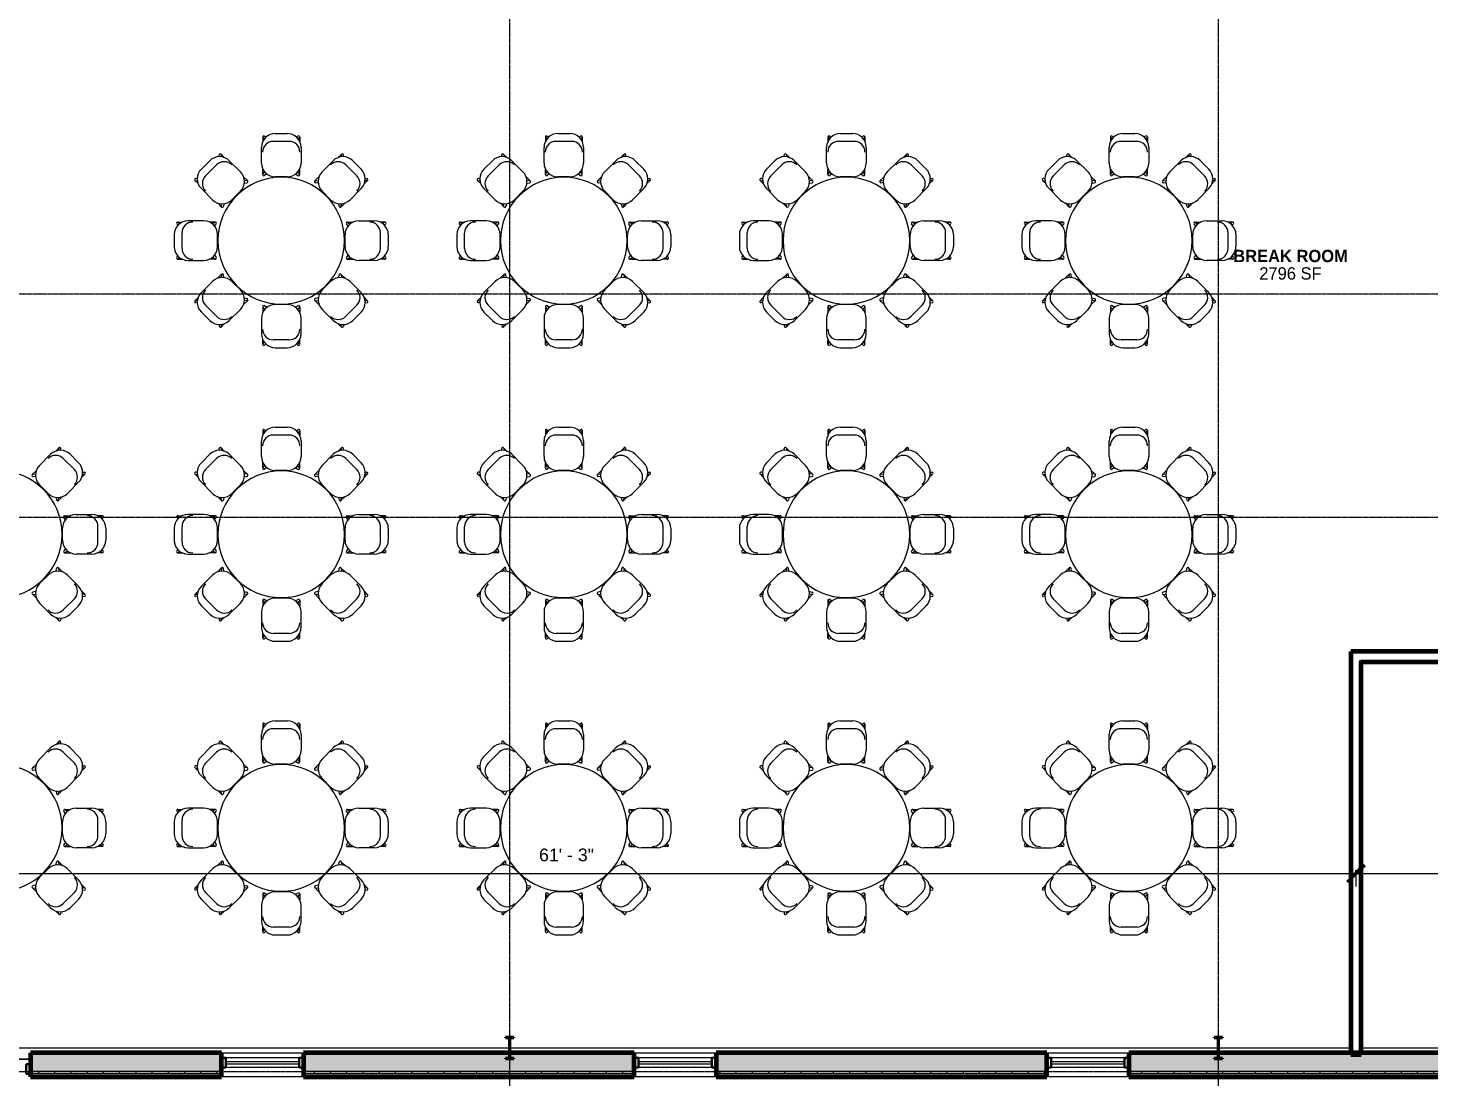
# Model space of a CAD drawing. Header units: inches. Extents: x 30 to 2293, y -1876 to -115.
# Drawn here: x 486 to 1138, y -1539 to -1051 of the extents above; entities that cross this region are included whole.
import ezdxf

# ---------------------------------------------------------------- set-up
doc = ezdxf.new("R2010")
doc.units = ezdxf.units.IN
doc.header["$MEASUREMENT"] = 0
doc.linetypes.add('Grid Line 1_2_', pattern=[0.875, 0.5, -0.125, 0.125, -0.125])
for name, color, linetype, lineweight in [('A-ANNO-DIMS', 211, 'Continuous', 9), ('A-ANNO-DIMS-64', 211, 'Continuous', 9), ('A-AREA-IDEN', 2, 'Continuous', 9), ('A-GLAZ-CURT', 52, 'Continuous', 9), ('A-GLAZ-CWMG', 51, 'Continuous', 9), ('A-WALL', 113, 'Continuous', 18), ('A-WALL-PATT', 111, 'Continuous', 60), ('C-TOPO', 7, 'Continuous', 9), ('I-FURN', 30, 'Continuous', 9), ('I-FURN-PNLS', 30, 'Continuous', 9), ('I-WALL', 2, 'Continuous', 18), ('L-SITE-WALL', 31, 'Continuous', 18), ('S-COLS', 52, 'Continuous', 9), ('S-GRID', 1, 'Continuous', 9)]:
    doc.layers.add(name, color=color, linetype=linetype, lineweight=lineweight)
doc.styles.add('Arial', font='arial.ttf', dxfattribs={"height": 5.901198})
doc.styles.add('Century Gothic', font='GOTHIC.TTF', dxfattribs={"height": 5.748447})
doc.styles.add('Century Gothic_B', font='GOTHICB.TTF', dxfattribs={"height": 5.744479})
doc.dimstyles.new('Linear_-_3_32__Arial', dxfattribs={"dimscale": 12, "dimtxt": 6, "dimasz": 0.666667, "dimexe": 0.5, "dimexo": 0.333333, "dimgap": 0.333333, "dimtad": 1, "dimdec": 0, "dimzin": 1, "dimdsep": 46, "dimlunit": 4, "dimtxsty": 'Arial', "dimblk1": 'OBLIQUE', "dimblk2": 'OBLIQUE', "dimsah": 1, "dimcen": 0.09, "dimdle": 0.5, "dimazin": 0, "dimtfac": 1, "dimtdec": 4, "dimtix": 1, "dimtmove": 0, "dimatfit": 3, "dimfxl": 1, "dimtvp": 1, "dimfrac": 2, "dimtolj": 1, "dimtzin": 0, "dimarcsym": 2})
doc.dimstyles.new('Linear_-_3_32__Arial_1', dxfattribs={"dimscale": 12, "dimtxt": 6, "dimasz": 0.666667, "dimexe": 0.5, "dimexo": 0.333333, "dimgap": 0.333333, "dimtad": 1, "dimdec": 0, "dimzin": 1, "dimdsep": 46, "dimlunit": 4, "dimtxsty": 'Arial', "dimblk1": 'OBLIQUE', "dimblk2": 'OBLIQUE', "dimsah": 1, "dimcen": 0.09, "dimdle": 0.5, "dimazin": 0, "dimtfac": 1, "dimtdec": 4, "dimtix": 1, "dimtmove": 0, "dimatfit": 3, "dimfxl": 1, "dimtvp": 1, "dimfrac": 2, "dimtolj": 1, "dimtzin": 0, "dimarcsym": 2})
pattern_1 = [(45, (0, 0), (-6.335677, 6.335677), []), (45, (0, 9.6), (-6.335677, 6.335677), [])]
pattern_2 = [(0, (0, 0), (20.48, 5.12), [0.845, -14.515, 0.845, -14.515, -81.92]), (0, (0, 0), (20.48, 5.12), [-30.72, 0.845, -29.875, 0.845, -14.515, -35.84]), (0, (0, 0), (20.48, 5.12), [-76.8, 0.845, -9.395, 0.845, -24.755]), (120, (7.68, 2.56), (-14.67405, 15.1762), [0.845, -14.515, 0.845, -14.515, -81.92]), (120, (7.68, 2.56), (-14.67405, 15.1762), [-30.72, 0.845, -29.875, 0.845, -14.515, -35.84]), (120, (7.68, 2.56), (-14.67405, 15.1762), [-76.8, 0.845, -9.395, 0.845, -24.755]), (240, (10.24, 12.8), (-5.80595, -20.2962), [0.845, -14.515, 0.845, -14.515, -81.92]), (240, (10.24, 12.8), (-5.80595, -20.2962), [-30.72, 0.845, -29.875, 0.845, -14.515, -35.84]), (240, (10.24, 12.8), (-5.80595, -20.2962), [-76.8, 0.845, -9.395, 0.845, -24.755])]

# ---------------------------------------------------------------- blocks, each defined once
blk = doc.blocks.new('Rectangular Mullion - Exterior 2_ x 4_5_-607528-Floor Plan - Office Annex')
at = {"layer": 'A-GLAZ-CWMG', "color": 50, "lineweight": 30}
for p, q in [((-1, 1.5), (1, 1.5)), ((-1, -3), (-1, 1.5)), ((1, 1.5), (1, -3)), ((1, -3), (-1, -3))]:
    blk.add_line(p, q, dxfattribs=at)
blk = doc.blocks.new('System Panel - Exterior Glazing-607532-Floor Plan - Office Annex')
at = {"layer": 'A-GLAZ-CURT', "color": 10, "lineweight": 18}
for p, q in [((17.09375, 1.25), (-17.09375, 1.25)), ((-17.09375, 1.25), (-17.09375, 0.25)), ((-17.09375, 0.25), (17.09375, 0.25)), ((17.09375, 0.25), (17.09375, 1.25))]:
    blk.add_line(p, q, dxfattribs=at)
at = {"layer": 'A-GLAZ-CURT', "color": 130}
for p, q in [((-17.09375, 0.25), (-17.09375, 1.25)), ((17.09375, 1.25), (17.09375, 0.25))]:
    blk.add_line(p, q, dxfattribs=at)
at = {"layer": 'A-GLAZ-CURT', "color": 254}
for p, q in [((17.09375, 1.25), (-17.09375, 1.25)), ((-17.09375, 0.25), (17.09375, 0.25))]:
    blk.add_line(p, q, dxfattribs=at)
blk = doc.blocks.new('Rectangular Mullion - Exterior 2_ x 4_5_-435687-Floor Plan - Office Annex')
at = {"layer": 'A-GLAZ-CWMG', "color": 7}
for p, q in [((1188.75, -1530.09), (1154.56, -1530.09)), ((1188.75, -1534.59), (1154.56, -1534.59))]:
    blk.add_line(p, q, dxfattribs=at)
blk = doc.blocks.new('Rectangular Mullion - Exterior 2_ x 4_5_-430049-Floor Plan - Office Annex')
at = {"layer": 'A-GLAZ-CWMG', "color": 50, "lineweight": 30}
for p, q in [((0, 3), (-2, 3)), ((-2, 3), (-2, -1.5)), ((0, -1.5), (0, 3)), ((-2, -1.5), (0, -1.5))]:
    blk.add_line(p, q, dxfattribs=at)
blk = doc.blocks.new('Open Source Metal Building_Exterior_rvt-1-Floor Plan - Office Annex')
at = {"layer": 'A-WALL-PATT', "lineweight": 9}
h = blk.add_hatch(dxfattribs=at)
h.set_pattern_fill('FP_2', color=8, style=0, pattern_type=2)
h.set_pattern_definition([(161.57, (0.32, 0.32), (-2.56049618, -0.0005374), [0, -18.214, 2.022, 0]), (18.43, (-0.32, 0.32), (-2.56049618, 0.0005374), [0, -18.214, 2.022, 0]), (108.43, (0.32, 0.32), (1.2792209, -6.40087673), [6.07, -14.166]), (71.57, (-0.32, 0.32), (1.2792209, 6.40087673), [6.07, -14.166])])
h.paths.add_polyline_path([(487.19, -1536.46), (576.09, -1536.46), (576.09, -1528.46), (487.19, -1528.46)], flags=0)
h.paths.add_polyline_path([(614.28, -1536.46), (768.25, -1536.46), (768.25, -1528.46), (614.28, -1528.46)], flags=0)
h.paths.add_polyline_path([(806.43, -1536.46), (960.4, -1536.46), (960.4, -1528.46), (806.43, -1528.46)], flags=0)
h.paths.add_polyline_path([(1038.09, -1536.46), (1152.56, -1536.46), (1152.56, -1528.46), (998.59, -1528.46), (998.59, -1536.46)], flags=0)
h.paths.add_polyline_path([(1190.75, -1536.46), (1344.72, -1536.46), (1344.72, -1528.46), (1190.75, -1528.46)], flags=0)
h.paths.add_polyline_path([(1382.9, -1536.46), (1536.87, -1536.46), (1536.87, -1528.46), (1382.9, -1528.46)], flags=0)
h.paths.add_polyline_path([(1575.06, -1536.46), (1709.69, -1536.46), (1709.69, -1528.46), (1575.06, -1528.46)], flags=0)
h = blk.add_hatch(dxfattribs=at)
h.set_pattern_fill('FP_3', style=0, pattern_type=2)
h.set_pattern_definition([(0, (0, 0), (0, 7.554), []), (90, (0, 0), (-7.554, 5e-16), [])])
h.paths.add_polyline_path([(487.19, -1537.46), (576.09, -1537.46), (576.09, -1536.46), (487.19, -1536.46)], flags=0)
h.paths.add_polyline_path([(614.28, -1537.46), (768.25, -1537.46), (768.25, -1536.46), (614.28, -1536.46)], flags=0)
h.paths.add_polyline_path([(806.43, -1537.46), (960.4, -1537.46), (960.4, -1536.46), (806.43, -1536.46)], flags=0)
h.paths.add_polyline_path([(998.59, -1537.46), (1152.56, -1537.46), (1152.56, -1536.46), (998.59, -1536.46)], flags=0)
h.paths.add_polyline_path([(1190.75, -1537.46), (1344.72, -1537.46), (1344.72, -1536.46), (1190.75, -1536.46)], flags=0)
h.paths.add_polyline_path([(1382.9, -1537.46), (1536.87, -1537.46), (1536.87, -1536.46), (1382.9, -1536.46)], flags=0)
h.paths.add_polyline_path([(1575.06, -1537.46), (1709.69, -1537.46), (1709.69, -1536.46), (1575.06, -1536.46)], flags=0)
at = {"layer": 'S-COLS'}
h = blk.add_hatch(dxfattribs=at)
h.set_pattern_fill('FP_4', color=256, style=0, pattern_type=2)
h.set_pattern_definition(pattern_1)
h.paths.add_polyline_path([(708.31, -1530.46), (712.31, -1530.46), (712.31, -1530.19), (710.97, -1530.19), (710.59, -1530.03), (710.43, -1529.65), (710.43, -1521.27), (710.59, -1520.89), (710.97, -1520.73), (712.31, -1520.73), (712.31, -1520.46), (708.31, -1520.46), (708.31, -1520.73), (709.65, -1520.73), (710.04, -1520.89), (710.2, -1521.27), (710.2, -1529.65), (710.04, -1530.03), (709.65, -1530.19), (708.31, -1530.19)], flags=0)
h = blk.add_hatch(dxfattribs=at)
h.set_pattern_fill('FP_4', color=256, style=0, pattern_type=2)
h.set_pattern_definition(pattern_1)
h.paths.add_polyline_path([(1038.31, -1530.46), (1042.31, -1530.46), (1042.31, -1530.19), (1040.97, -1530.19), (1040.59, -1530.03), (1040.43, -1529.65), (1040.43, -1521.27), (1040.59, -1520.89), (1040.97, -1520.73), (1042.31, -1520.73), (1042.31, -1520.46), (1038.31, -1520.46), (1038.31, -1520.73), (1039.65, -1520.73), (1040.04, -1520.89), (1040.2, -1521.27), (1040.2, -1529.65), (1040.04, -1530.03), (1039.65, -1530.19), (1038.31, -1530.19)], flags=0)
at = {"layer": 'A-WALL', "color": 10}
for p, q in [((576.09, -1528.46), (487.19, -1528.46)), ((768.25, -1528.46), (614.28, -1528.46)), ((960.4, -1528.46), (806.43, -1528.46)), ((1152.56, -1528.46), (998.59, -1528.46)), ((576.09, -1536.46), (487.19, -1536.46)), ((576.09, -1537.46), (487.19, -1537.46)), ((768.25, -1536.46), (614.28, -1536.46)), ((768.25, -1537.46), (614.28, -1537.46)), ((960.4, -1536.46), (806.43, -1536.46)), ((960.4, -1537.46), (806.43, -1537.46)), ((1152.56, -1536.46), (998.59, -1536.46)), ((1152.56, -1537.46), (998.59, -1537.46))]:
    blk.add_line(p, q, dxfattribs=at)
at = {"layer": 'C-TOPO'}
for p, q in [((710.2, -1525.59), (380.43, -1525.59)), ((1040.2, -1525.59), (710.43, -1525.59)), ((1102.03, -1525.59), (1040.43, -1525.59)), ((1263.03, -1525.59), (1106.78, -1525.59)), ((371.81, -1530.71), (487.19, -1530.71)), ((487.19, -1530.71), (371.81, -1530.71))]:
    blk.add_line(p, q, dxfattribs=at)
at = {"layer": 'L-SITE-WALL', "color": 250, "lineweight": 60}
for p, q in [((576.09, -1527.71), (487.19, -1527.71)), ((487.19, -1527.71), (487.19, -1538.96)), ((576.09, -1538.96), (576.09, -1527.71)), ((768.25, -1527.71), (614.28, -1527.71)), ((614.28, -1527.71), (614.28, -1538.96)), ((768.25, -1538.96), (768.25, -1527.71)), ((960.4, -1527.71), (806.43, -1527.71)), ((806.43, -1527.71), (806.43, -1538.96)), ((960.4, -1538.96), (960.4, -1527.71)), ((1152.56, -1527.71), (998.59, -1527.71)), ((998.59, -1527.71), (998.59, -1538.96)), ((487.19, -1538.96), (576.09, -1538.96)), ((614.28, -1538.96), (768.25, -1538.96)), ((806.43, -1538.96), (960.4, -1538.96)), ((998.59, -1538.96), (1152.56, -1538.96))]:
    blk.add_line(p, q, dxfattribs=at)
at = {"layer": 'L-SITE-WALL', "color": 10}
for p, q in [((576.09, -1527.71), (614.28, -1527.71)), ((768.25, -1527.71), (806.43, -1527.71)), ((960.4, -1527.71), (998.59, -1527.71)), ((614.28, -1538.96), (576.09, -1538.96)), ((806.43, -1538.96), (768.25, -1538.96)), ((998.59, -1538.96), (960.4, -1538.96))]:
    blk.add_line(p, q, dxfattribs=at)
at = {"layer": 'S-COLS', "color": 90, "lineweight": 40}
for p, q in [((712.31, -1520.46), (708.31, -1520.46)), ((708.31, -1520.46), (708.31, -1520.73)), ((708.31, -1520.73), (709.65, -1520.73)), ((710.2, -1521.27), (710.2, -1529.65)), ((710.43, -1529.65), (710.43, -1521.27)), ((710.97, -1520.73), (712.31, -1520.73)), ((712.31, -1520.73), (712.31, -1520.46)), ((1042.31, -1520.46), (1038.31, -1520.46)), ((1038.31, -1520.46), (1038.31, -1520.73)), ((1038.31, -1520.73), (1039.65, -1520.73)), ((1040.2, -1521.27), (1040.2, -1529.65)), ((1040.43, -1529.65), (1040.43, -1521.27)), ((1040.97, -1520.73), (1042.31, -1520.73)), ((1042.31, -1520.73), (1042.31, -1520.46)), ((709.65, -1530.19), (708.31, -1530.19)), ((708.31, -1530.19), (708.31, -1530.46)), ((708.31, -1530.46), (712.31, -1530.46)), ((712.31, -1530.19), (710.97, -1530.19)), ((712.31, -1530.46), (712.31, -1530.19)), ((1039.65, -1530.19), (1038.31, -1530.19)), ((1038.31, -1530.19), (1038.31, -1530.46)), ((1038.31, -1530.46), (1042.31, -1530.46)), ((1042.31, -1530.19), (1040.97, -1530.19)), ((1042.31, -1530.46), (1042.31, -1530.19))]:
    blk.add_line(p, q, dxfattribs=at)
for centre, start, end in [((709.65, -1521.27), 0, 90), ((710.97, -1521.27), 90, 180), ((1039.65, -1521.27), 0, 90), ((1040.97, -1521.27), 90, 180), ((709.65, -1529.65), 270, 0), ((710.97, -1529.65), 180, 270), ((1039.65, -1529.65), 270, 0), ((1040.97, -1529.65), 180, 270)]:
    blk.add_arc(centre, 0.543, start, end, dxfattribs=at)
at = {"layer": 'S-GRID', "linetype": 'Grid Line 1_2_'}
for p, q in [((710.31, -114.83), (710.31, -1843.89)), ((1040.31, -114.83), (1040.31, -1843.89)), ((62.02, -1174.46), (2260.57, -1174.46)), ((62.02, -1278.46), (2260.57, -1278.46)), ((62.02, -1536.46), (2260.57, -1536.46))]:
    blk.add_line(p, q, dxfattribs=at)
at = {"lineweight": 9}
for name, p in [('Rectangular Mullion - Exterior 2_ x 4_5_-430049-Floor Plan - Office Annex', (487.19, -1535.96)), ('Rectangular Mullion - Exterior 2_ x 4_5_-435687-Floor Plan - Office Annex', (-576.47, 0)), ('System Panel - Exterior Glazing-607532-Floor Plan - Office Annex', (595.18, -1533.09)), ('Rectangular Mullion - Exterior 2_ x 4_5_-435687-Floor Plan - Office Annex', (-384.31, 0)), ('System Panel - Exterior Glazing-607532-Floor Plan - Office Annex', (787.34, -1533.09)), ('Rectangular Mullion - Exterior 2_ x 4_5_-435687-Floor Plan - Office Annex', (-192.16, 0)), ('System Panel - Exterior Glazing-607532-Floor Plan - Office Annex', (979.5, -1533.09))]:
    blk.add_blockref(name, p, dxfattribs=at)
at = {"lineweight": 9, "extrusion": (0, 0, -1), "rotation": 180}
for p in [(-577.09, -1533.09), (-613.28, -1533.09), (-769.25, -1533.09), (-805.43, -1533.09), (-961.4, -1533.09), (-997.59, -1533.09)]:
    blk.add_blockref('Rectangular Mullion - Exterior 2_ x 4_5_-607528-Floor Plan - Office Annex', p, dxfattribs=at)
blk = doc.blocks.new('Haworth_Pan-Table-Round - 59 dia-336015-Floor Plan - Office Annex')
at = {"layer": 'I-FURN-PNLS'}
for start, end in [(90, 270), (270, 90)]:
    blk.add_arc((0, -0.16), 29.5, start, end, dxfattribs=at)
blk = doc.blocks.new('Haworth_Chair_Hi-Pad_Chair - Chair-336017-Floor Plan - Office Annex')
at = {"layer": 'I-FURN'}
for p, q in [((-8.6, 8.78), (-8.6, 6.64)), ((-8.56, 8.6), (-7.91, 7.79)), ((-7.2, 8.58), (-7.76, 9.15)), ((-3.63, 6.69), (3.63, 6.69)), ((2.78, 10.34), (-2.78, 10.34)), ((7.24, 8.54), (7.76, 9.15)), ((8.56, 8.6), (7.91, 7.79)), ((8.6, 8.78), (8.6, 6.64)), ((-9.2, 3.92), (-9.2, -3.38)), ((9.2, -3.38), (9.2, 3.92)), ((-8.6, -8.78), (-8.6, -6.09)), ((8.6, -8.78), (8.6, -6.09)), ((-8.56, -8.6), (-7.69, -7.52)), ((-6.71, -8.46), (-7.76, -9.15)), ((-2.78, -9.8), (2.78, -9.8)), ((6.78, -8.4), (7.76, -9.15)), ((8.56, -8.6), (7.69, -7.52))]:
    blk.add_line(p, q, dxfattribs=at)
for centre, radius, start, end in [((-2.78, 3.92), 6.42, 90, 180), ((-8.1, 8.78), 0.502, 47.45993, 201.10205), ((2.78, 3.92), 6.42, 360, 90), ((8.1, 8.78), 0.502, 338.89795, 132.54007), ((-2.78, -3.38), 6.42, 180, 270), ((-2.78, -3.38), 6.42, 180, 270), ((-2.78, -3.38), 6.42, 180, 270), ((2.78, -3.38), 6.42, 270, 0), ((2.78, -3.38), 6.42, 270, 0), ((-8.1, -8.78), 0.502, 158.89795, 312.54007), ((8.1, -8.78), 0.502, 227.45993, 21.10205)]:
    blk.add_arc(centre, radius, start, end, dxfattribs=at)
for centre, start_param, end_param in [((-3.63, 1.69), 4.712389, 6.283185), ((3.63, 1.69), 3.141593, 4.712389)]:
    blk.add_ellipse(centre, major_axis=(-5.03, 0), ratio=0.994522, start_param=start_param, end_param=end_param, dxfattribs=at)
blk = doc.blocks.new('Haworth_Chair_Hi-Pad_Chair - Chair-336027-Floor Plan - Office Annex')
at = {"layer": 'I-FURN'}
for p, q in [((-8.6, 8.78), (-8.6, 6.09)), ((-8.56, 8.6), (-7.69, 7.52)), ((-6.71, 8.46), (-7.76, 9.15)), ((-2.78, 9.8), (2.78, 9.8)), ((6.78, 8.4), (7.76, 9.15)), ((8.56, 8.6), (7.69, 7.52)), ((8.6, 8.78), (8.6, 6.09)), ((-9.2, -3.92), (-9.2, 3.38)), ((9.2, 3.38), (9.2, -3.92)), ((-8.6, -8.78), (-8.6, -6.64)), ((-8.56, -8.6), (-7.91, -7.79)), ((-7.2, -8.58), (-7.76, -9.15)), ((-3.63, -6.69), (3.63, -6.69)), ((2.78, -10.34), (-2.78, -10.34)), ((7.24, -8.54), (7.76, -9.15)), ((8.56, -8.6), (7.91, -7.79)), ((8.6, -8.78), (8.6, -6.64))]:
    blk.add_line(p, q, dxfattribs=at)
for centre, radius, start, end in [((-2.78, 3.38), 6.42, 90, 180), ((-2.78, 3.38), 6.42, 90, 180), ((-2.78, 3.38), 6.42, 90, 180), ((-8.1, 8.78), 0.502, 47.45993, 201.10205), ((2.78, 3.38), 6.42, 360, 90), ((2.78, 3.38), 6.42, 360, 90), ((8.1, 8.78), 0.502, 338.89795, 132.54007), ((-2.78, -3.92), 6.42, 180, 270), ((2.78, -3.92), 6.42, 270, 0), ((-8.1, -8.78), 0.502, 158.89795, 312.54007), ((8.1, -8.78), 0.502, 227.45993, 21.10205)]:
    blk.add_arc(centre, radius, start, end, dxfattribs=at)
for centre, start_param, end_param in [((-3.63, -1.69), 3.141593, 4.712389), ((3.63, -1.69), 4.712389, 6.283185)]:
    blk.add_ellipse(centre, major_axis=(5.03, 0), ratio=0.994522, start_param=start_param, end_param=end_param, dxfattribs=at)
blk = doc.blocks.new('DIMBLOCK1-Floor Plan - Office Annex')
at = {"layer": 'A-ANNO-DIMS-64'}
for p, q in [((369.06, -1451.21), (369.06, -1438.29)), ((363.06, -1444.29), (1104.4, -1444.29)), ((369.06, -1444.29), (369.06, -1451.21)), ((1104.4, -1442.63), (1104.4, -1450.29)), ((1104.4, -1444.29), (1104.4, -1442.63))]:
    blk.add_line(p, q, dxfattribs=at)
at = {"layer": 'A-ANNO-DIMS-64', "lineweight": 50}
for p, q in [((369.06, -1444.29), (373.06, -1440.29)), ((1104.4, -1444.29), (1108.4, -1440.29)), ((369.06, -1444.29), (365.06, -1448.29)), ((1104.4, -1444.29), (1100.4, -1448.29))]:
    blk.add_line(p, q, dxfattribs=at)
at = {"layer": 'A-ANNO-DIMS-64', "color": 0, "insert": (723.99, -1432.63), "char_height": 5.901, "width": 30.5723, "attachment_point": 1, "line_spacing_factor": 0.938532, "style": 'Arial'}
blk.add_mtext('61\' - 3"', dxfattribs=at)
blk = doc.blocks.new('_Oblique')
at = {"color": 0, "linetype": 'ByBlock', "lineweight": -2}
blk.add_line((-0.5, -0.5), (0.5, 0.5), dxfattribs=at)
blk = doc.blocks.new('DIMBLOCK2-Floor Plan - Office Annex')
at = {"layer": 'A-ANNO-DIMS-64', "lineweight": 50}
for p, q in [((1104.4, -1444.29), (1108.4, -1440.29)), ((1265.4, -1444.29), (1269.4, -1440.29)), ((1104.4, -1444.29), (1100.4, -1448.29)), ((1265.4, -1444.29), (1261.4, -1448.29))]:
    blk.add_line(p, q, dxfattribs=at)
at = {"layer": 'A-ANNO-DIMS-64'}
for p, q in [((1104.4, -1442.63), (1104.4, -1450.29)), ((1104.4, -1444.29), (1104.4, -1442.63)), ((1104.4, -1444.29), (1265.4, -1444.29)), ((1265.4, -1442.63), (1265.4, -1450.29)), ((1265.4, -1444.29), (1265.4, -1442.63))]:
    blk.add_line(p, q, dxfattribs=at)
at = {"layer": 'A-ANNO-DIMS-64', "color": 0, "insert": (1172.16, -1432.63), "char_height": 5.901, "width": 30.5723, "attachment_point": 1, "line_spacing_factor": 0.938532, "style": 'Arial'}
blk.add_mtext('13\' - 5"', dxfattribs=at)

msp = doc.modelspace()

# ---------------------------------------------------------------- hatches: boundary and pattern name
at = {"layer": 'A-WALL-PATT', "lineweight": 9}
h = msp.add_hatch(dxfattribs=at)
h.set_pattern_fill('FP_1', color=256, style=0, pattern_type=2)
h.set_pattern_definition(pattern_2)
h.paths.add_polyline_path([(1589.15, -1341.59), (1589.78, -1341.59), (1589.78, -1340.96), (1468.4, -1340.96), (1468.4, -1341.59), (1559.01, -1341.59)], flags=0)
h.paths.add_polyline_path([(1432.4, -1341.59), (1432.4, -1340.96), (1308.4, -1340.96), (1308.4, -1341.59), (1428.78, -1341.59)], flags=0)
h.paths.add_polyline_path([(1258.4, -1341.59), (1272.4, -1341.59), (1272.4, -1340.96), (1258.4, -1340.96)], flags=0)
h.paths.add_polyline_path([(1168.32, -1341.59), (1181.03, -1341.59), (1181.03, -1340.96), (1102.03, -1340.96), (1102.03, -1341.59), (1102.65, -1341.59)], flags=0)
h.paths.add_polyline_path([(1222.4, -1341.59), (1222.4, -1340.96), (1185.15, -1340.96), (1185.15, -1341.59)], flags=0)
h = msp.add_hatch(dxfattribs=at)
h.set_pattern_fill('FP_1', color=256, style=0, pattern_type=2)
h.set_pattern_definition(pattern_2)
h.paths.add_polyline_path([(1102.65, -1528.46), (1102.65, -1341.59), (1102.03, -1341.59), (1102.03, -1528.46)], flags=0)
h = msp.add_hatch(dxfattribs=at)
h.set_pattern_fill('FP_1', color=256, style=0, pattern_type=2)
h.set_pattern_definition(pattern_2)
h.paths.add_polyline_path([(1585.03, -1345.71), (1585.65, -1345.71), (1585.65, -1345.09), (1468.4, -1345.09), (1468.4, -1345.71), (1559.01, -1345.71)], flags=0)
h.paths.add_polyline_path([(1263.65, -1345.71), (1263.65, -1345.09), (1258.4, -1345.09), (1258.4, -1345.71), (1263.03, -1345.71)], flags=0)
h.paths.add_polyline_path([(1432.4, -1345.71), (1432.4, -1345.09), (1428.15, -1345.09), (1428.15, -1345.71), (1428.78, -1345.71)], flags=0)
h.paths.add_polyline_path([(1424.65, -1345.71), (1424.65, -1345.09), (1308.4, -1345.09), (1308.4, -1345.71), (1424.03, -1345.71)], flags=0)
h.paths.add_polyline_path([(1267.15, -1345.71), (1272.4, -1345.71), (1272.4, -1345.09), (1267.15, -1345.09)], flags=0)
h.paths.add_polyline_path([(1222.4, -1345.71), (1222.4, -1345.09), (1106.15, -1345.09), (1106.15, -1345.71), (1168.32, -1345.71)], flags=0)
h = msp.add_hatch(dxfattribs=at)
h.set_pattern_fill('FP_1', color=256, style=0, pattern_type=2)
h.set_pattern_definition(pattern_2)
h.paths.add_polyline_path([(1106.78, -1528.46), (1106.78, -1345.71), (1106.15, -1345.71), (1106.15, -1528.46)], flags=0)

# ---------------------------------------------------------------- linework, layer by layer
at = {"layer": 'A-WALL'}
for p, q in [((1181.65, -1341.59), (1102.65, -1341.59)), ((1102.65, -1528.46), (1102.65, -1341.59)), ((1106.15, -1345.09), (1222.4, -1345.09)), ((1106.15, -1528.46), (1106.15, -1345.09))]:
    msp.add_line(p, q, dxfattribs=at)
at = {"layer": 'I-WALL', "lineweight": 60}
for p, q in [((1181.03, -1340.96), (1102.03, -1340.96)), ((1102.03, -1340.96), (1102.03, -1528.46)), ((1106.78, -1345.71), (1222.4, -1345.71)), ((1106.78, -1528.46), (1106.78, -1345.71)), ((1102.03, -1528.46), (1106.78, -1528.46))]:
    msp.add_line(p, q, dxfattribs=at)

# ---------------------------------------------------------------- block references
at = {"layer": 'I-FURN'}
for name, p, rotation in [('Haworth_Chair_Hi-Pad_Chair - Chair-336027-Floor Plan - Office Annex', (603.95, -1110.16), 180), ('Haworth_Chair_Hi-Pad_Chair - Chair-336027-Floor Plan - Office Annex', (735.53, -1110.16), 180), ('Haworth_Chair_Hi-Pad_Chair - Chair-336027-Floor Plan - Office Annex', (867.11, -1110.16), 180), ('Haworth_Chair_Hi-Pad_Chair - Chair-336027-Floor Plan - Office Annex', (998.68, -1110.16), 180), ('Haworth_Chair_Hi-Pad_Chair - Chair-336017-Floor Plan - Office Annex', (576.02, -1121.73), 44.99999999999977), ('Haworth_Chair_Hi-Pad_Chair - Chair-336027-Floor Plan - Office Annex', (631.88, -1121.73), 135.0000000000003), ('Haworth_Chair_Hi-Pad_Chair - Chair-336017-Floor Plan - Office Annex', (707.6, -1121.73), 44.99999999999977), ('Haworth_Chair_Hi-Pad_Chair - Chair-336027-Floor Plan - Office Annex', (763.46, -1121.73), 135.0000000000003), ('Haworth_Chair_Hi-Pad_Chair - Chair-336017-Floor Plan - Office Annex', (839.18, -1121.73), 44.99999999999977), ('Haworth_Chair_Hi-Pad_Chair - Chair-336027-Floor Plan - Office Annex', (895.04, -1121.73), 135.0000000000003), ('Haworth_Chair_Hi-Pad_Chair - Chair-336017-Floor Plan - Office Annex', (970.75, -1121.73), 44.99999999999977), ('Haworth_Chair_Hi-Pad_Chair - Chair-336027-Floor Plan - Office Annex', (1026.62, -1121.73), 135.0000000000003), ('Haworth_Chair_Hi-Pad_Chair - Chair-336017-Floor Plan - Office Annex', (564.45, -1149.66), 89.99999999999972), ('Haworth_Chair_Hi-Pad_Chair - Chair-336027-Floor Plan - Office Annex', (643.45, -1149.66), 90.00000000000007), ('Haworth_Chair_Hi-Pad_Chair - Chair-336017-Floor Plan - Office Annex', (696.03, -1149.66), 89.99999999999972), ('Haworth_Chair_Hi-Pad_Chair - Chair-336027-Floor Plan - Office Annex', (775.03, -1149.66), 90.00000000000007), ('Haworth_Chair_Hi-Pad_Chair - Chair-336017-Floor Plan - Office Annex', (827.61, -1149.66), 89.99999999999972), ('Haworth_Chair_Hi-Pad_Chair - Chair-336027-Floor Plan - Office Annex', (906.61, -1149.66), 90.00000000000007), ('Haworth_Chair_Hi-Pad_Chair - Chair-336017-Floor Plan - Office Annex', (959.18, -1149.66), 89.99999999999972), ('Haworth_Chair_Hi-Pad_Chair - Chair-336027-Floor Plan - Office Annex', (1038.18, -1149.66), 90.00000000000007), ('Haworth_Chair_Hi-Pad_Chair - Chair-336017-Floor Plan - Office Annex', (576.02, -1177.59), 134.9999999999999), ('Haworth_Chair_Hi-Pad_Chair - Chair-336027-Floor Plan - Office Annex', (631.88, -1177.59), 45.00000000000013), ('Haworth_Chair_Hi-Pad_Chair - Chair-336017-Floor Plan - Office Annex', (707.6, -1177.59), 134.9999999999999), ('Haworth_Chair_Hi-Pad_Chair - Chair-336027-Floor Plan - Office Annex', (763.46, -1177.59), 45.00000000000013), ('Haworth_Chair_Hi-Pad_Chair - Chair-336017-Floor Plan - Office Annex', (839.18, -1177.59), 134.9999999999999), ('Haworth_Chair_Hi-Pad_Chair - Chair-336027-Floor Plan - Office Annex', (895.04, -1177.59), 45.00000000000013), ('Haworth_Chair_Hi-Pad_Chair - Chair-336017-Floor Plan - Office Annex', (970.75, -1177.59), 134.9999999999999), ('Haworth_Chair_Hi-Pad_Chair - Chair-336027-Floor Plan - Office Annex', (1026.62, -1177.59), 45.00000000000013), ('Haworth_Chair_Hi-Pad_Chair - Chair-336017-Floor Plan - Office Annex', (603.95, -1189.16), 180), ('Haworth_Chair_Hi-Pad_Chair - Chair-336017-Floor Plan - Office Annex', (735.53, -1189.16), 180), ('Haworth_Chair_Hi-Pad_Chair - Chair-336017-Floor Plan - Office Annex', (867.11, -1189.16), 180), ('Haworth_Chair_Hi-Pad_Chair - Chair-336017-Floor Plan - Office Annex', (998.68, -1189.16), 180), ('Haworth_Chair_Hi-Pad_Chair - Chair-336027-Floor Plan - Office Annex', (603.95, -1246.84), 180), ('Haworth_Chair_Hi-Pad_Chair - Chair-336027-Floor Plan - Office Annex', (735.53, -1246.84), 180), ('Haworth_Chair_Hi-Pad_Chair - Chair-336027-Floor Plan - Office Annex', (867.11, -1246.84), 180), ('Haworth_Chair_Hi-Pad_Chair - Chair-336027-Floor Plan - Office Annex', (998.68, -1246.84), 180), ('Haworth_Chair_Hi-Pad_Chair - Chair-336027-Floor Plan - Office Annex', (500.3, -1258.41), 135.0000000000003), ('Haworth_Chair_Hi-Pad_Chair - Chair-336017-Floor Plan - Office Annex', (576.02, -1258.41), 44.99999999999977), ('Haworth_Chair_Hi-Pad_Chair - Chair-336027-Floor Plan - Office Annex', (631.88, -1258.41), 135.0000000000003), ('Haworth_Chair_Hi-Pad_Chair - Chair-336017-Floor Plan - Office Annex', (707.6, -1258.41), 44.99999999999977), ('Haworth_Chair_Hi-Pad_Chair - Chair-336027-Floor Plan - Office Annex', (763.46, -1258.41), 135.0000000000003), ('Haworth_Chair_Hi-Pad_Chair - Chair-336017-Floor Plan - Office Annex', (839.18, -1258.41), 44.99999999999977), ('Haworth_Chair_Hi-Pad_Chair - Chair-336027-Floor Plan - Office Annex', (895.04, -1258.41), 135.0000000000003), ('Haworth_Chair_Hi-Pad_Chair - Chair-336017-Floor Plan - Office Annex', (970.75, -1258.41), 44.99999999999977), ('Haworth_Chair_Hi-Pad_Chair - Chair-336027-Floor Plan - Office Annex', (1026.62, -1258.41), 135.0000000000003), ('Haworth_Chair_Hi-Pad_Chair - Chair-336027-Floor Plan - Office Annex', (511.87, -1286.34), 90.00000000000007), ('Haworth_Chair_Hi-Pad_Chair - Chair-336017-Floor Plan - Office Annex', (564.45, -1286.34), 89.99999999999972), ('Haworth_Chair_Hi-Pad_Chair - Chair-336027-Floor Plan - Office Annex', (643.45, -1286.34), 90.00000000000007), ('Haworth_Chair_Hi-Pad_Chair - Chair-336017-Floor Plan - Office Annex', (696.03, -1286.34), 89.99999999999972), ('Haworth_Chair_Hi-Pad_Chair - Chair-336027-Floor Plan - Office Annex', (775.03, -1286.34), 90.00000000000007), ('Haworth_Chair_Hi-Pad_Chair - Chair-336017-Floor Plan - Office Annex', (827.61, -1286.34), 89.99999999999972), ('Haworth_Chair_Hi-Pad_Chair - Chair-336027-Floor Plan - Office Annex', (906.61, -1286.34), 90.00000000000007), ('Haworth_Chair_Hi-Pad_Chair - Chair-336017-Floor Plan - Office Annex', (959.18, -1286.34), 89.99999999999972), ('Haworth_Chair_Hi-Pad_Chair - Chair-336027-Floor Plan - Office Annex', (1038.18, -1286.34), 90.00000000000007), ('Haworth_Chair_Hi-Pad_Chair - Chair-336027-Floor Plan - Office Annex', (500.3, -1314.27), 45.00000000000013), ('Haworth_Chair_Hi-Pad_Chair - Chair-336017-Floor Plan - Office Annex', (576.02, -1314.27), 134.9999999999999), ('Haworth_Chair_Hi-Pad_Chair - Chair-336027-Floor Plan - Office Annex', (631.88, -1314.27), 45.00000000000013), ('Haworth_Chair_Hi-Pad_Chair - Chair-336017-Floor Plan - Office Annex', (707.6, -1314.27), 134.9999999999999), ('Haworth_Chair_Hi-Pad_Chair - Chair-336027-Floor Plan - Office Annex', (763.46, -1314.27), 45.00000000000013), ('Haworth_Chair_Hi-Pad_Chair - Chair-336017-Floor Plan - Office Annex', (839.18, -1314.27), 134.9999999999999), ('Haworth_Chair_Hi-Pad_Chair - Chair-336027-Floor Plan - Office Annex', (895.04, -1314.27), 45.00000000000013), ('Haworth_Chair_Hi-Pad_Chair - Chair-336017-Floor Plan - Office Annex', (970.75, -1314.27), 134.9999999999999), ('Haworth_Chair_Hi-Pad_Chair - Chair-336027-Floor Plan - Office Annex', (1026.62, -1314.27), 45.00000000000013), ('Haworth_Chair_Hi-Pad_Chair - Chair-336017-Floor Plan - Office Annex', (603.95, -1325.84), 180), ('Haworth_Chair_Hi-Pad_Chair - Chair-336017-Floor Plan - Office Annex', (735.53, -1325.84), 180), ('Haworth_Chair_Hi-Pad_Chair - Chair-336017-Floor Plan - Office Annex', (867.11, -1325.84), 180), ('Haworth_Chair_Hi-Pad_Chair - Chair-336017-Floor Plan - Office Annex', (998.68, -1325.84), 180), ('Haworth_Chair_Hi-Pad_Chair - Chair-336027-Floor Plan - Office Annex', (603.95, -1383.53), 180), ('Haworth_Chair_Hi-Pad_Chair - Chair-336027-Floor Plan - Office Annex', (735.53, -1383.53), 180), ('Haworth_Chair_Hi-Pad_Chair - Chair-336027-Floor Plan - Office Annex', (867.11, -1383.53), 180), ('Haworth_Chair_Hi-Pad_Chair - Chair-336027-Floor Plan - Office Annex', (998.68, -1383.53), 180), ('Haworth_Chair_Hi-Pad_Chair - Chair-336027-Floor Plan - Office Annex', (500.3, -1395.1), 135.0000000000003), ('Haworth_Chair_Hi-Pad_Chair - Chair-336017-Floor Plan - Office Annex', (576.02, -1395.1), 44.99999999999977), ('Haworth_Chair_Hi-Pad_Chair - Chair-336027-Floor Plan - Office Annex', (631.88, -1395.1), 135.0000000000003), ('Haworth_Chair_Hi-Pad_Chair - Chair-336017-Floor Plan - Office Annex', (707.6, -1395.1), 44.99999999999977), ('Haworth_Chair_Hi-Pad_Chair - Chair-336027-Floor Plan - Office Annex', (763.46, -1395.1), 135.0000000000003), ('Haworth_Chair_Hi-Pad_Chair - Chair-336017-Floor Plan - Office Annex', (839.18, -1395.1), 44.99999999999977), ('Haworth_Chair_Hi-Pad_Chair - Chair-336027-Floor Plan - Office Annex', (895.04, -1395.1), 135.0000000000003), ('Haworth_Chair_Hi-Pad_Chair - Chair-336017-Floor Plan - Office Annex', (970.75, -1395.1), 44.99999999999977), ('Haworth_Chair_Hi-Pad_Chair - Chair-336027-Floor Plan - Office Annex', (1026.62, -1395.1), 135.0000000000003), ('Haworth_Chair_Hi-Pad_Chair - Chair-336027-Floor Plan - Office Annex', (511.87, -1423.03), 90.00000000000007), ('Haworth_Chair_Hi-Pad_Chair - Chair-336017-Floor Plan - Office Annex', (564.45, -1423.03), 89.99999999999972), ('Haworth_Chair_Hi-Pad_Chair - Chair-336027-Floor Plan - Office Annex', (643.45, -1423.03), 90.00000000000007), ('Haworth_Chair_Hi-Pad_Chair - Chair-336017-Floor Plan - Office Annex', (696.03, -1423.03), 89.99999999999972), ('Haworth_Chair_Hi-Pad_Chair - Chair-336027-Floor Plan - Office Annex', (775.03, -1423.03), 90.00000000000007), ('Haworth_Chair_Hi-Pad_Chair - Chair-336017-Floor Plan - Office Annex', (827.61, -1423.03), 89.99999999999972), ('Haworth_Chair_Hi-Pad_Chair - Chair-336027-Floor Plan - Office Annex', (906.61, -1423.03), 90.00000000000007), ('Haworth_Chair_Hi-Pad_Chair - Chair-336017-Floor Plan - Office Annex', (959.18, -1423.03), 89.99999999999972), ('Haworth_Chair_Hi-Pad_Chair - Chair-336027-Floor Plan - Office Annex', (1038.18, -1423.03), 90.00000000000007), ('Haworth_Chair_Hi-Pad_Chair - Chair-336027-Floor Plan - Office Annex', (500.3, -1450.96), 45.00000000000013), ('Haworth_Chair_Hi-Pad_Chair - Chair-336017-Floor Plan - Office Annex', (576.02, -1450.96), 134.9999999999999), ('Haworth_Chair_Hi-Pad_Chair - Chair-336027-Floor Plan - Office Annex', (631.88, -1450.96), 45.00000000000013), ('Haworth_Chair_Hi-Pad_Chair - Chair-336017-Floor Plan - Office Annex', (707.6, -1450.96), 134.9999999999999), ('Haworth_Chair_Hi-Pad_Chair - Chair-336027-Floor Plan - Office Annex', (763.46, -1450.96), 45.00000000000013), ('Haworth_Chair_Hi-Pad_Chair - Chair-336017-Floor Plan - Office Annex', (839.18, -1450.96), 134.9999999999999), ('Haworth_Chair_Hi-Pad_Chair - Chair-336027-Floor Plan - Office Annex', (895.04, -1450.96), 45.00000000000013), ('Haworth_Chair_Hi-Pad_Chair - Chair-336017-Floor Plan - Office Annex', (970.75, -1450.96), 134.9999999999999), ('Haworth_Chair_Hi-Pad_Chair - Chair-336027-Floor Plan - Office Annex', (1026.62, -1450.96), 45.00000000000013), ('Haworth_Chair_Hi-Pad_Chair - Chair-336017-Floor Plan - Office Annex', (603.95, -1462.53), 180), ('Haworth_Chair_Hi-Pad_Chair - Chair-336017-Floor Plan - Office Annex', (735.53, -1462.53), 180), ('Haworth_Chair_Hi-Pad_Chair - Chair-336017-Floor Plan - Office Annex', (867.11, -1462.53), 180), ('Haworth_Chair_Hi-Pad_Chair - Chair-336017-Floor Plan - Office Annex', (998.68, -1462.53), 180)]:
    msp.add_blockref(name, p, dxfattribs=dict(at, rotation=rotation))
at = {"layer": 'I-FURN-PNLS'}
for p in [(603.95, -1149.5), (735.53, -1149.5), (867.11, -1149.5), (998.68, -1149.5), (472.37, -1286.19), (603.95, -1286.19), (735.53, -1286.19), (867.11, -1286.19), (998.68, -1286.19), (472.37, -1422.87), (603.95, -1422.87), (735.53, -1422.87), (867.11, -1422.87), (998.68, -1422.87)]:
    msp.add_blockref('Haworth_Pan-Table-Round - 59 dia-336015-Floor Plan - Office Annex', p, dxfattribs=at)

# ---------------------------------------------------------------- texts
at = {"layer": 'A-AREA-IDEN', "attachment_point": 2}
for s, insert, char_height, width, line_spacing_factor, style in [('BREAK ROOM', (1073.94, -1153.94), 5.744, 61.992, 0.984796, 'Century Gothic_B'), ('2796 SF', (1073.89, -1162.05), 5.748, 32.904, 0.984117, 'Century Gothic')]:
    msp.add_mtext(s, dxfattribs=dict(at, insert=insert, char_height=char_height, width=width, line_spacing_factor=line_spacing_factor, style=style))

# ---------------------------------------------------------------- dimensions: what is measured, and where the dimension line sits
at = {"layer": 'A-ANNO-DIMS'}
for base, p1, p2, dimstyle, override, picture, middle in [((1104.4, -1444.29), (369.06, -1455.21), (1104.4, -1438.63), 'Linear_-_3_32__Arial', {"dimpost": '<>', "dimfxl": 735.528}, 'DIMBLOCK1-Floor Plan - Office Annex', (736.73, -1437.27)), ((1265.4, -1444.29), (1104.4, -1438.63), (1265.4, -1438.63), 'Linear_-_3_32__Arial_1', {"dimpost": '<>', "dimfxl": 161}, 'DIMBLOCK2-Floor Plan - Office Annex', (1184.9, -1437.27))]:
    dim = msp.add_linear_dim(base=base, p1=p1, p2=p2, dimstyle=dimstyle, override=override, dxfattribs=at)
    dim.commit()
    dim.dimension.update_dxf_attribs({"geometry": picture, "text_midpoint": middle})

# ---------------------------------------------------------------- next in the draw order: block references
at = {"lineweight": 5}
msp.add_blockref('Open Source Metal Building_Exterior_rvt-1-Floor Plan - Office Annex', (0, 0), dxfattribs=at)

doc.saveas('drawing.dxf')
